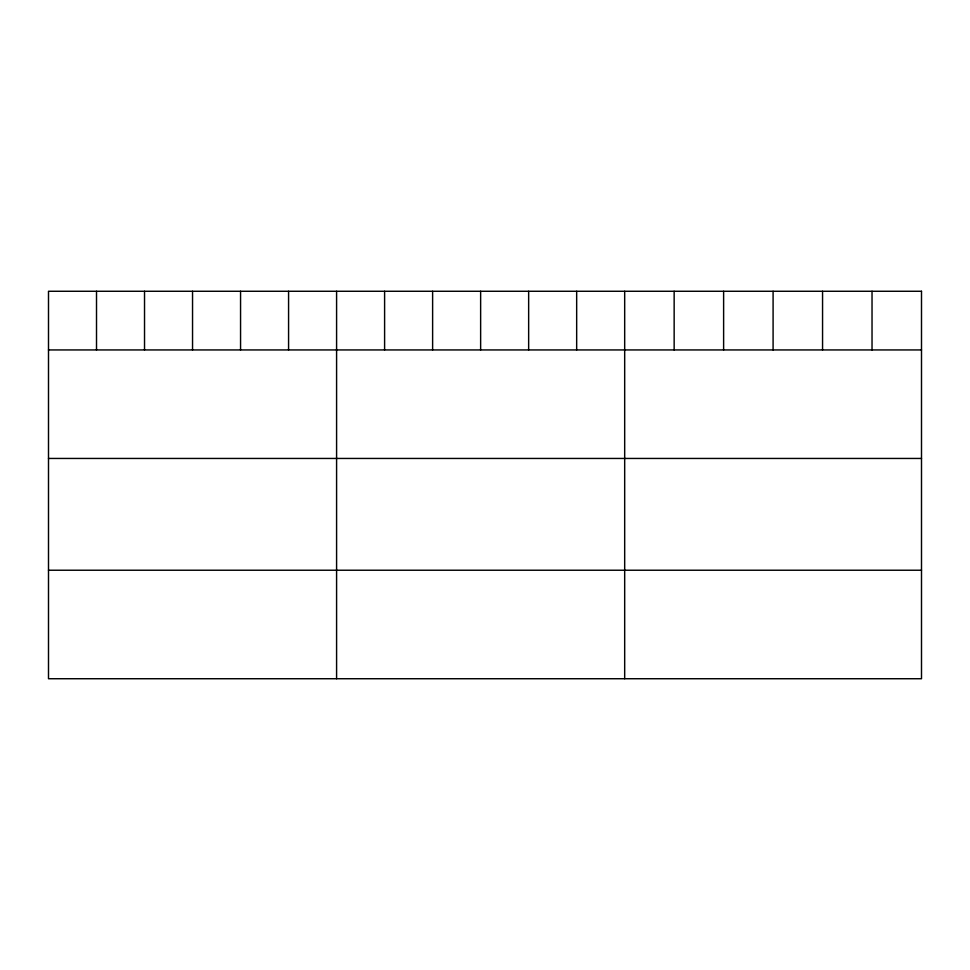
<?xml version="1.0" encoding="UTF-8"?>
<svg xmlns="http://www.w3.org/2000/svg" width="970" height="970" viewBox="0 0 970 970"><rect width="100%" height="100%" fill="white"/><g stroke="black" fill="none" stroke-linecap="round" stroke-linejoin="round"><path stroke-width="1.45" d="M48.5 349.94L921.5 349.94M48.5 458.446L921.5 458.446M48.5 570.227L921.5 570.227M872.03 291.267L872.03 349.94M822.56 291.267L822.56 349.94M773.09 291.267L773.09 349.94M723.62 291.267L723.62 349.94M674.15 291.267L674.15 349.94M624.68 291.267L624.68 678.733M576.665 291.267L576.665 349.94M528.65 291.267L528.65 349.94M480.635 291.267L480.635 349.94M432.62 291.267L432.62 349.94M384.605 291.267L384.605 349.94M336.59 291.267L336.59 678.733M288.575 291.267L288.575 349.94M240.56 291.267L240.56 349.94M192.545 291.267L192.545 349.94M144.53 291.267L144.53 349.94M96.515 291.267L96.515 349.94M921.5 291.267L48.5 291.267L48.5 678.733L921.5 678.733L921.5 291.267"/></g></svg>
